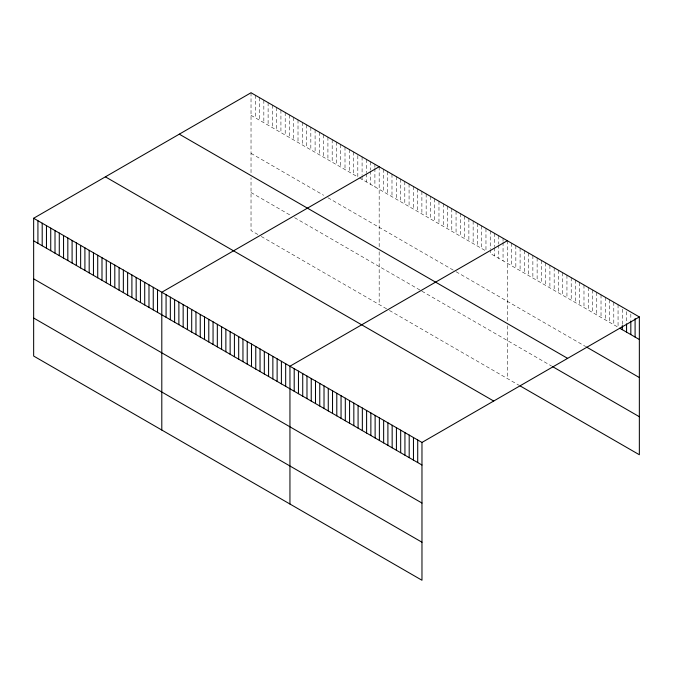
<?xml version="1.0" encoding="UTF-8"?>
<svg xmlns="http://www.w3.org/2000/svg" width="673" height="673" viewBox="0 0 673 673"><rect width="100%" height="100%" fill="white"/><g stroke="black" fill="none" stroke-linecap="round" stroke-linejoin="round"><path stroke-width="0.5" stroke-dasharray="3.37 2.52" d="M251.029 92.748L251.029 172.936M251.029 115.319L357.817 176.974L357.817 154.403M359.525 177.958L485.965 250.962L485.965 228.391M251.029 153.343L323.646 195.271M327.919 197.736L455.209 271.227M456.058 271.724L585.687 346.561M251.029 192.528L291.182 215.705M294.597 217.682L421.037 290.677M421.887 291.173L551.616 366.07M257.86 234.498L251.029 230.553L251.029 177.832M261.275 236.467L387.715 309.471M389.423 310.455L519.245 385.402M630.828 314.081L630.828 320.239M626.571 311.624L626.571 322.905M622.315 309.168L622.315 324.554M618.058 304.65L618.058 327.221L490.238 253.427L490.238 250.348M613.793 302.194L613.793 324.765M609.536 299.737L609.536 322.308M605.279 297.273L605.279 319.843M601.023 294.816L601.023 317.387M596.758 292.36L596.758 314.93M592.501 289.903L592.501 312.465M588.244 287.438L588.244 310.009M583.979 284.982L583.979 307.553M579.722 282.525L579.722 305.096M575.465 280.061L575.465 302.631M571.209 277.604L571.209 300.175M566.944 275.148L566.944 297.718M562.687 272.691L562.687 295.254M558.43 270.226L558.43 292.797M554.173 267.77L554.173 290.341M549.908 265.313L549.908 287.876M545.652 262.849L545.652 285.419M541.395 260.392L541.395 282.963M537.13 257.936L537.13 280.506M532.873 255.471L532.873 278.042M528.616 253.014L528.616 275.585M524.36 250.558L524.36 273.129M520.094 248.101L520.094 270.664M515.838 245.637L515.838 268.207M511.581 243.18L511.581 265.751M507.324 240.724L507.324 320.903M507.324 325.799L507.324 378.52M503.051 238.259L503.051 241.329M503.051 242.356L503.051 260.821M498.777 235.786L498.777 243.996M498.777 245.022L498.777 258.356M494.504 233.321L494.504 246.663M494.504 247.689L494.504 255.891M490.238 230.856L490.238 249.321M481.691 225.926L481.691 248.497M477.418 223.461L477.418 246.024M473.144 220.988L473.144 243.559M468.879 218.523L468.879 241.094M464.606 216.058L464.606 238.629M460.332 213.593L460.332 236.164M456.058 211.129L456.058 233.699M451.793 208.664L451.793 231.234M447.52 206.199L447.52 228.761M443.246 203.726L443.246 226.296M438.973 201.261L438.973 223.831M434.708 198.796L434.708 221.367M430.434 196.331L430.434 218.902M426.16 193.866L426.16 216.437M421.887 191.401L421.887 213.964M417.622 188.928L417.622 211.499M413.348 186.463L413.348 209.034M409.075 183.998L409.075 206.569M404.801 181.533L404.801 204.104M400.536 179.068L400.536 201.639M396.262 176.604L396.262 199.174M391.989 174.139L391.989 196.701M387.715 171.665L387.715 194.236M383.442 169.201L383.442 191.771M379.177 166.736L379.177 246.924M379.177 251.82L379.177 304.533M374.903 164.271L374.903 167.35M374.903 168.376L374.903 186.842M370.63 161.806L370.63 170.008M370.63 171.035L370.63 184.377M366.356 159.341L366.356 172.675M366.356 173.701L366.356 181.903M362.091 156.868L362.091 175.342M362.091 176.36L362.091 179.439M353.544 151.938L353.544 174.509M349.27 149.473L349.27 172.044M345.005 147.008L345.005 169.579M340.731 144.544L340.731 167.114M336.458 142.079L336.458 164.641M332.184 139.605L332.184 162.176M327.919 137.141L327.919 159.711M323.646 134.676L323.646 157.246M319.372 132.211L319.372 154.782M315.099 129.746L315.099 152.317M310.833 127.281L310.833 149.843M306.56 124.808L306.56 147.379M302.286 122.343L302.286 144.914M298.013 119.878L298.013 142.449M293.739 117.413L293.739 139.984M289.474 114.948L289.474 137.519M285.201 112.484L285.201 135.054M280.927 110.019L280.927 132.581M276.653 107.545L276.653 130.116M272.388 105.081L272.388 127.651M268.115 102.616L268.115 125.186M263.841 100.151L263.841 122.722M259.568 97.686L259.568 120.257M255.303 95.221L255.303 117.783"/><path stroke-width="1.01" d="M33.65 218.254L421.971 442.447L421.971 580.252L33.65 356.051L33.65 218.254L251.029 92.748L639.35 316.949L639.35 454.746L520.094 385.898M379.177 166.736L161.798 292.242L161.798 430.039M507.324 240.724L289.945 366.221L289.945 504.018M421.971 442.447L639.35 316.949M619.757 328.205L639.35 339.52M586.536 347.049L639.35 377.545M179.296 134.171L567.617 358.364M552.466 366.558L639.35 416.722M105.383 176.839L493.704 401.032M33.65 240.825L421.971 465.018M33.65 278.849L421.971 503.042M33.65 318.026L421.971 542.219M635.093 318.59L635.093 337.055M630.828 321.265L630.828 334.599M626.571 323.932L626.571 332.142M622.315 325.581L622.315 329.677M417.714 439.991L417.714 462.561M413.458 437.534L413.458 460.105M409.192 435.069L409.192 457.64M404.936 432.613L404.936 455.184M400.679 430.156L400.679 452.727M396.414 427.7L396.414 450.262M392.157 425.235L392.157 447.806M387.9 422.779L387.9 445.349M383.644 420.322L383.644 442.893M379.379 417.857L379.379 440.428M375.122 415.401L375.122 437.972M370.865 412.944L370.865 435.515M366.608 410.48L366.608 433.05M362.343 408.023L362.343 430.594M358.086 405.567L358.086 428.137M353.83 403.11L353.83 425.673M349.565 400.645L349.565 423.216M345.308 398.189L345.308 420.76M341.051 395.732L341.051 418.303M336.794 393.268L336.794 415.838M332.529 390.811L332.529 413.382M328.273 388.355L328.273 410.925M324.016 385.898L324.016 408.461M319.759 383.433L319.759 406.004M315.494 380.977L315.494 403.548M311.237 378.52L311.237 401.091M306.981 376.056L306.981 398.626M302.724 373.599L302.724 396.17M298.459 371.143L298.459 393.713M294.202 368.686L294.202 391.249M285.672 363.757L285.672 386.327M281.398 361.292L281.398 383.862M277.125 358.827L277.125 381.398M272.859 356.362L272.859 378.924M268.586 353.889L268.586 376.459M264.312 351.424L264.312 373.995M260.039 348.959L260.039 371.53M255.774 346.494L255.774 369.065M251.5 344.029L251.5 366.6M247.227 341.564L247.227 364.135M242.953 339.099L242.953 361.662M238.688 336.626L238.688 359.197M234.414 334.161L234.414 356.732M230.141 331.696L230.141 354.267M225.867 329.232L225.867 351.802M221.602 326.767L221.602 349.337M217.329 324.302L217.329 346.864M213.055 321.829L213.055 344.399M208.781 319.364L208.781 341.934M204.508 316.899L204.508 339.47M200.243 314.434L200.243 337.005M195.969 311.969L195.969 334.54M191.696 309.504L191.696 332.075M187.422 307.039L187.422 329.602M183.157 304.566L183.157 327.137M178.883 302.101L178.883 324.672M174.61 299.636L174.61 322.207M170.336 297.172L170.336 319.742M166.071 294.707L166.071 317.277M157.524 289.769L157.524 312.339M153.251 287.304L153.251 309.874M148.985 284.839L148.985 307.41M144.712 282.374L144.712 304.945M140.438 279.909L140.438 302.48M136.165 277.444L136.165 300.015M131.9 274.979L131.9 297.542M127.626 272.506L127.626 295.077M123.352 270.041L123.352 292.612M119.079 267.576L119.079 290.147M114.805 265.112L114.805 287.682M110.54 262.647L110.54 285.217M106.267 260.182L106.267 282.744M101.993 257.709L101.993 280.279M97.72 255.244L97.72 277.814M93.454 252.779L93.454 275.35M89.181 250.314L89.181 272.885M84.907 247.849L84.907 270.42M80.634 245.384L80.634 267.955M76.369 242.919L76.369 265.482M72.095 240.446L72.095 263.017M67.822 237.981L67.822 260.552M63.548 235.516L63.548 258.087M59.283 233.051L59.283 255.622M55.009 230.587L55.009 253.157M50.736 228.122L50.736 250.684M46.462 225.648L46.462 248.219M42.197 223.184L42.197 245.754M37.924 220.719L37.924 243.29"/></g></svg>
